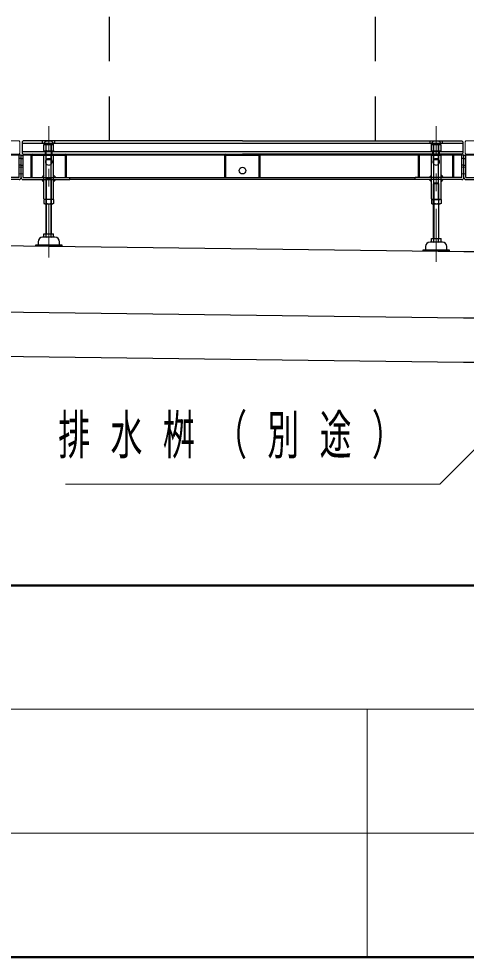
# Model space of a CAD drawing. Units: millimetres on the paper. Extents: x -385 to 0, y -594 to 267.
# Drawn here: x -273.2 to -247.9, y 0 to 53 of the extents above; entities that cross this region are included whole.
import ezdxf

# ---------------------------------------------------------------- set-up
doc = ezdxf.new("R2010")
doc.units = ezdxf.units.MM
doc.linetypes.add('USER1', pattern=[4.5, 2.5, -2])
doc.linetypes.add('USER2', pattern=[6, 3, -1, 1, -1])
doc.layers.add('1_40', color=7, linetype='Continuous', lineweight=25)
doc.layers.add('NAKAMURA図枠', color=7, linetype='Continuous', lineweight=13)
doc.styles.add('ＭＳ ゴシック', font='')
doc.styles.get('ＭＳ ゴシック').set_extended_font_data('MS Gothic')

msp = doc.modelspace()

# ---------------------------------------------------------------- linework, layer by layer
at = {"layer": '1_40', "color": 4, "linetype": 'USER1'}
for p, q in [((-268.037, 46.101), (-268.037, 64.851)), ((-253.037, 46.101), (-253.037, 64.851))]:
    msp.add_line(p, q, dxfattribs=at)
at = {"layer": '1_40', "linetype": 'USER2', "lineweight": 13}
for p, q in [((-271.474, 39.516), (-271.474, 46.921)), ((-249.599, 39.266), (-249.599, 46.921))]:
    msp.add_line(p, q, dxfattribs=at)
at = {"layer": '1_40', "color": 40, "lineweight": 13}
for p, q in [((-274.199, 46.101), (-273.149, 46.101)), ((-273.149, 46.101), (-273.099, 46.051)), ((-273.099, 46.051), (-273.099, 45.401)), ((-247.924, 46.101), (-247.974, 46.051)), ((-247.974, 46.051), (-247.974, 45.401)), ((-246.874, 46.101), (-247.924, 46.101)), ((-273.149, 45.351), (-274.412, 45.351)), ((-273.149, 45.351), (-273.099, 45.401)), ((-247.924, 45.351), (-247.974, 45.401)), ((-247.924, 45.351), (-246.662, 45.351))]:
    msp.add_line(p, q, dxfattribs=at)
at = {"layer": '1_40', "color": 40}
for p, q in [((-272.924, 46.101), (-272.974, 46.051)), ((-272.924, 46.101), (-272.974, 46.051)), ((-272.974, 46.051), (-272.974, 45.788)), ((-272.974, 46.051), (-272.974, 45.401)), ((-272.974, 45.976), (-248.099, 45.976)), ((-260.537, 46.101), (-272.924, 46.101)), ((-270.024, 46.101), (-272.924, 46.101)), ((-271.824, 45.976), (-271.824, 46.101)), ((-271.124, 45.976), (-271.124, 46.101)), ((-260.537, 46.101), (-248.149, 46.101)), ((-251.049, 46.101), (-248.149, 46.101)), ((-249.949, 45.976), (-249.949, 46.101)), ((-249.249, 45.976), (-249.249, 46.101)), ((-248.149, 46.101), (-248.099, 46.051)), ((-248.149, 46.101), (-248.099, 46.051)), ((-248.099, 46.051), (-248.099, 45.401)), ((-248.099, 45.476), (-272.974, 45.476)), ((-272.974, 45.401), (-272.924, 45.351)), ((-272.974, 45.401), (-272.924, 45.351)), ((-272.924, 45.351), (-260.537, 45.351)), ((-272.924, 45.351), (-270.024, 45.351)), ((-271.662, 45.351), (-271.662, 45.476)), ((-271.287, 45.351), (-271.287, 45.476)), ((-248.149, 45.476), (-260.537, 45.476)), ((-248.149, 45.351), (-260.537, 45.351)), ((-248.149, 45.351), (-251.049, 45.351)), ((-249.787, 45.351), (-249.787, 45.476)), ((-249.412, 45.351), (-249.412, 45.476)), ((-248.099, 45.401), (-248.149, 45.351)), ((-248.099, 45.401), (-248.149, 45.351))]:
    msp.add_line(p, q, dxfattribs=at)
at = {"layer": '1_40'}
for p, q in [((-271.749, 45.872), (-271.699, 45.901)), ((-271.749, 45.554), (-271.749, 45.872)), ((-271.737, 45.901), (-271.737, 45.926)), ((-271.212, 45.901), (-271.737, 45.901)), ((-271.699, 45.901), (-271.249, 45.901)), ((-271.624, 45.026), (-271.624, 45.901)), ((-271.612, 45.554), (-271.612, 45.872)), ((-271.362, 46.076), (-271.587, 46.076)), ((-271.337, 45.554), (-271.337, 45.872)), ((-271.324, 45.026), (-271.324, 45.901)), ((-271.2, 45.872), (-271.249, 45.901)), ((-271.212, 45.901), (-271.212, 45.926)), ((-271.2, 45.554), (-271.2, 45.872)), ((-249.874, 45.872), (-249.824, 45.901)), ((-249.874, 45.554), (-249.874, 45.872)), ((-249.862, 45.901), (-249.862, 45.926)), ((-249.337, 45.901), (-249.862, 45.901)), ((-249.824, 45.901), (-249.374, 45.901)), ((-249.749, 45.026), (-249.749, 45.901)), ((-249.737, 45.554), (-249.737, 45.872)), ((-249.487, 46.076), (-249.712, 46.076)), ((-249.462, 45.554), (-249.462, 45.872)), ((-249.449, 45.026), (-249.449, 45.901)), ((-249.325, 45.872), (-249.374, 45.901)), ((-249.337, 45.901), (-249.337, 45.926)), ((-249.325, 45.554), (-249.325, 45.872)), ((-273.149, 44.031), (-273.149, 45.293)), ((-273.037, 45.293), (-273.149, 45.293)), ((-273.037, 45.106), (-273.149, 45.106)), ((-273.037, 44.031), (-273.037, 45.293)), ((-273.037, 45.293), (-272.924, 45.293)), ((-273.037, 44.031), (-273.037, 45.293)), ((-273.037, 45.106), (-272.924, 45.106)), ((-272.924, 44.031), (-272.924, 45.293)), ((-272.469, 44.043), (-272.469, 45.293)), ((-272.412, 45.351), (-270.537, 45.351)), ((-272.412, 44.043), (-272.412, 45.293)), ((-272.412, 45.293), (-270.537, 45.293)), ((-271.774, 45.526), (-271.774, 45.476)), ((-271.174, 45.526), (-271.774, 45.526)), ((-271.174, 45.476), (-271.774, 45.476)), ((-271.749, 45.554), (-271.699, 45.526)), ((-271.749, 45.265), (-271.699, 45.293)), ((-271.749, 42.821), (-271.749, 45.265)), ((-271.699, 45.526), (-271.249, 45.526)), ((-271.249, 45.293), (-271.699, 45.293)), ((-271.662, 45.351), (-271.662, 45.293)), ((-271.612, 42.821), (-271.612, 45.265)), ((-271.337, 42.821), (-271.337, 45.265)), ((-271.287, 45.351), (-271.287, 45.293)), ((-271.2, 45.554), (-271.249, 45.526)), ((-271.2, 45.265), (-271.249, 45.293)), ((-271.2, 42.821), (-271.2, 45.265)), ((-271.174, 45.476), (-271.174, 45.526)), ((-270.537, 44.043), (-270.537, 45.293)), ((-270.479, 44.043), (-270.479, 45.293)), ((-261.532, 44.043), (-261.532, 45.293)), ((-261.474, 45.351), (-259.599, 45.351)), ((-261.474, 44.043), (-261.474, 45.293)), ((-261.474, 45.293), (-259.599, 45.293)), ((-260.724, 45.351), (-260.724, 45.293)), ((-260.349, 45.351), (-260.349, 45.293)), ((-259.599, 44.043), (-259.599, 45.293)), ((-259.542, 44.043), (-259.542, 45.293)), ((-250.594, 44.043), (-250.594, 45.293)), ((-248.662, 45.351), (-250.537, 45.351)), ((-250.537, 44.043), (-250.537, 45.293)), ((-248.662, 45.293), (-250.537, 45.293)), ((-249.899, 45.526), (-249.899, 45.476)), ((-249.299, 45.526), (-249.899, 45.526)), ((-249.299, 45.476), (-249.899, 45.476)), ((-249.874, 45.554), (-249.824, 45.526)), ((-249.874, 45.265), (-249.824, 45.293)), ((-249.874, 42.821), (-249.874, 45.265)), ((-249.824, 45.526), (-249.374, 45.526)), ((-249.824, 45.293), (-249.374, 45.293)), ((-249.787, 45.351), (-249.787, 45.293)), ((-249.737, 42.821), (-249.737, 45.265)), ((-249.462, 42.821), (-249.462, 45.265)), ((-249.412, 45.351), (-249.412, 45.293)), ((-249.325, 45.554), (-249.374, 45.526)), ((-249.325, 45.265), (-249.374, 45.293)), ((-249.325, 42.821), (-249.325, 45.265)), ((-249.299, 45.476), (-249.299, 45.526)), ((-248.662, 44.043), (-248.662, 45.293)), ((-248.604, 44.043), (-248.604, 45.293)), ((-248.149, 44.031), (-248.149, 45.293)), ((-248.037, 45.293), (-248.149, 45.293)), ((-248.037, 45.106), (-248.149, 45.106)), ((-248.037, 44.031), (-248.037, 45.293)), ((-248.037, 45.293), (-247.924, 45.293)), ((-248.037, 44.031), (-248.037, 45.293)), ((-248.037, 45.106), (-247.924, 45.106)), ((-247.924, 44.031), (-247.924, 45.293)), ((-273.037, 44.731), (-273.149, 44.731)), ((-273.037, 44.731), (-272.924, 44.731)), ((-271.324, 45.026), (-271.624, 45.026)), ((-249.449, 45.026), (-249.749, 45.026)), ((-248.037, 44.731), (-248.149, 44.731)), ((-248.037, 44.731), (-247.924, 44.731)), ((-273.149, 44.031), (-275.787, 44.031)), ((-272.924, 44.031), (-270.287, 44.031)), ((-272.469, 44.043), (-272.412, 44.043)), ((-271.749, 44.156), (-271.874, 44.031)), ((-271.749, 43.918), (-271.749, 44.031)), ((-271.2, 44.156), (-271.075, 44.031)), ((-271.199, 43.918), (-271.199, 44.031)), ((-270.537, 44.043), (-270.479, 44.043)), ((-270.287, 43.918), (-270.287, 44.031)), ((-261.532, 44.043), (-261.474, 44.043)), ((-259.599, 44.043), (-259.542, 44.043)), ((-250.787, 43.918), (-250.787, 44.031)), ((-248.149, 44.031), (-250.787, 44.031)), ((-250.537, 44.043), (-250.594, 44.043)), ((-249.874, 44.156), (-249.999, 44.031)), ((-249.874, 43.918), (-249.874, 44.031)), ((-249.325, 44.156), (-249.2, 44.031)), ((-249.324, 43.918), (-249.324, 44.031)), ((-248.604, 44.043), (-248.662, 44.043)), ((-247.924, 44.031), (-245.287, 44.031)), ((-273.149, 43.918), (-275.787, 43.918)), ((-272.924, 43.918), (-270.287, 43.918)), ((-271.749, 43.793), (-271.874, 43.918)), ((-271.2, 43.793), (-271.075, 43.918)), ((-248.149, 43.918), (-250.787, 43.918)), ((-249.874, 43.793), (-249.999, 43.918)), ((-249.325, 43.793), (-249.2, 43.918)), ((-247.924, 43.918), (-245.287, 43.918)), ((-271.749, 42.821), (-271.699, 42.793)), ((-271.749, 42.793), (-271.749, 42.571)), ((-271.2, 42.793), (-271.749, 42.793)), ((-271.749, 42.571), (-271.699, 42.543)), ((-271.249, 42.793), (-271.699, 42.793)), ((-271.699, 42.543), (-271.249, 42.543)), ((-271.612, 42.793), (-271.612, 42.571)), ((-271.337, 42.793), (-271.337, 42.571)), ((-271.2, 42.821), (-271.249, 42.793)), ((-271.2, 42.571), (-271.249, 42.543)), ((-271.2, 42.793), (-271.2, 42.571)), ((-249.874, 42.821), (-249.824, 42.793)), ((-249.874, 42.793), (-249.874, 42.571)), ((-249.325, 42.793), (-249.874, 42.793)), ((-249.874, 42.571), (-249.824, 42.543)), ((-249.824, 42.793), (-249.374, 42.793)), ((-249.824, 42.543), (-249.374, 42.543)), ((-249.737, 42.793), (-249.737, 42.571)), ((-249.462, 42.793), (-249.462, 42.571)), ((-249.325, 42.821), (-249.374, 42.793)), ((-249.325, 42.571), (-249.374, 42.543)), ((-249.325, 42.793), (-249.325, 42.571)), ((-348.223, 41.11), (-248.023, 39.86)), ((-248.037, 39.861), (-222.837, 39.861)), ((-348.251, 37.361), (-248.051, 36.111)), ((-248.051, 36.111), (-243.287, 36.111)), ((-348.265, 34.861), (-248.065, 33.611)), ((-248.065, 33.611), (-243.287, 33.611))]:
    msp.add_line(p, q, dxfattribs=at)
at = {"layer": '1_40', "color": 60}
for p, q in [((-273.149, 45.293), (-297.924, 45.293)), ((-248.149, 45.293), (-272.924, 45.293)), ((-223.149, 45.293), (-247.924, 45.293)), ((-270.287, 44.031), (-250.787, 44.031)), ((-250.787, 43.918), (-270.287, 43.918))]:
    msp.add_line(p, q, dxfattribs=at)
at = {"layer": '1_40', "linetype": 'USER1', "lineweight": 13}
for p, q in [((-273.037, 44.606), (-273.149, 44.606)), ((-273.037, 44.606), (-272.924, 44.606)), ((-248.037, 44.606), (-248.149, 44.606)), ((-248.037, 44.606), (-247.924, 44.606)), ((-273.037, 44.231), (-273.149, 44.231)), ((-273.037, 44.231), (-272.924, 44.231)), ((-248.037, 44.231), (-248.149, 44.231)), ((-248.037, 44.231), (-247.924, 44.231))]:
    msp.add_line(p, q, dxfattribs=at)
at = {"layer": '1_40', "color": 4}
for p, q in [((-271.598, 43.978), (-271.624, 43.951)), ((-271.324, 43.951), (-271.624, 43.951)), ((-271.624, 40.853), (-271.624, 43.951)), ((-271.351, 43.978), (-271.598, 43.978)), ((-271.324, 43.951), (-271.351, 43.978)), ((-271.324, 40.853), (-271.324, 43.951)), ((-249.723, 43.705), (-249.749, 43.678)), ((-249.449, 43.678), (-249.749, 43.678)), ((-249.749, 40.58), (-249.749, 43.678)), ((-249.476, 43.705), (-249.723, 43.705)), ((-249.449, 43.678), (-249.476, 43.705)), ((-249.449, 40.58), (-249.449, 43.678)), ((-271.749, 40.853), (-271.2, 40.853)), ((-271.749, 40.684), (-271.749, 40.853)), ((-271.624, 40.853), (-271.598, 40.853)), ((-271.612, 40.684), (-271.612, 40.853)), ((-271.324, 40.853), (-271.351, 40.853)), ((-271.337, 40.684), (-271.337, 40.853)), ((-271.2, 40.684), (-271.2, 40.853)), ((-272.074, 40.403), (-272.074, 40.203)), ((-271.124, 40.653), (-271.824, 40.653)), ((-271.749, 40.684), (-271.624, 40.653)), ((-271.324, 40.653), (-271.2, 40.684)), ((-270.874, 40.203), (-270.874, 40.403)), ((-249.249, 40.38), (-249.949, 40.38)), ((-249.874, 40.58), (-249.325, 40.58)), ((-249.874, 40.411), (-249.874, 40.58)), ((-249.874, 40.411), (-249.749, 40.38)), ((-249.749, 40.58), (-249.723, 40.58)), ((-249.737, 40.411), (-249.737, 40.58)), ((-249.449, 40.58), (-249.476, 40.58)), ((-249.462, 40.411), (-249.462, 40.58)), ((-249.449, 40.38), (-249.325, 40.411)), ((-249.325, 40.411), (-249.325, 40.58)), ((-270.724, 40.203), (-272.224, 40.203)), ((-272.224, 40.203), (-272.224, 40.153)), ((-270.724, 40.153), (-272.224, 40.153)), ((-270.724, 40.153), (-270.724, 40.203)), ((-248.849, 39.93), (-250.349, 39.93)), ((-250.349, 39.93), (-250.349, 39.88)), ((-248.849, 39.88), (-250.349, 39.88)), ((-250.199, 40.13), (-250.199, 39.93)), ((-248.999, 39.93), (-248.999, 40.13)), ((-248.849, 39.88), (-248.849, 39.93))]:
    msp.add_line(p, q, dxfattribs=at)
at = {"layer": '1_40', "color": 4, "lineweight": 13}
for p, q in [((-271.598, 40.853), (-271.598, 43.978)), ((-271.351, 40.853), (-271.351, 43.978)), ((-249.723, 40.58), (-249.723, 43.705)), ((-249.476, 40.58), (-249.476, 43.705))]:
    msp.add_line(p, q, dxfattribs=at)
at = {"layer": '1_40', "color": 4}
for points in [[(-271.749, 40.684), (-271.726, 40.679), (-271.703, 40.676), (-271.681, 40.675), (-271.658, 40.676), (-271.635, 40.679), (-271.612, 40.684)], [(-271.612, 40.684), (-271.552, 40.678), (-271.493, 40.675), (-271.433, 40.676), (-271.372, 40.68), (-271.337, 40.684)], [(-271.337, 40.684), (-271.315, 40.679), (-271.292, 40.676), (-271.269, 40.675), (-271.246, 40.676), (-271.223, 40.679), (-271.2, 40.684)], [(-249.874, 40.411), (-249.851, 40.406), (-249.828, 40.403), (-249.806, 40.402), (-249.783, 40.403), (-249.76, 40.406), (-249.737, 40.411)], [(-249.737, 40.411), (-249.677, 40.405), (-249.618, 40.402), (-249.558, 40.403), (-249.497, 40.407), (-249.462, 40.411)], [(-249.462, 40.411), (-249.44, 40.406), (-249.417, 40.403), (-249.394, 40.402), (-249.371, 40.403), (-249.348, 40.406), (-249.325, 40.411)]]:
    msp.add_lwpolyline(points, dxfattribs=at)
at = {"layer": '1_40', "lineweight": 13}
msp.add_lwpolyline([(-243.084, 33.021), (-249.394, 26.712), (-270.523, 26.712)], dxfattribs=at)
at = {"layer": '1_40', "color": 60, "linetype": 'USER1', "lineweight": 13}
for centre in [(-271.474, 44.918), (-249.599, 44.918)]:
    msp.add_circle(centre, 0.188, dxfattribs=at)
at = {"layer": '1_40', "color": 60}
msp.add_circle((-260.537, 44.418), 0.188, dxfattribs=at)
at = {"layer": '1_40'}
for centre, radius, start, end in [((-271.68, 45.772), 0.121, 55.6159, 124.3841), ((-271.587, 45.926), 0.15, 90, 180), ((-271.474, 45.44), 0.454, 72.4121, 107.5879), ((-271.362, 45.926), 0.15, 0, 90), ((-271.269, 45.772), 0.121, 55.6159, 124.3841), ((-249.805, 45.772), 0.121, 55.6159, 124.3841), ((-249.712, 45.926), 0.15, 90, 180), ((-249.599, 45.44), 0.454, 72.4121, 107.5879), ((-249.487, 45.926), 0.15, 0, 90), ((-249.394, 45.772), 0.121, 55.6159, 124.3841), ((-272.412, 45.293), 0.0575, 90, 180), ((-271.68, 45.654), 0.121, 235.6159, 304.3841), ((-271.68, 45.164), 0.121, 55.6159, 124.3841), ((-271.474, 45.987), 0.454, 252.4121, 287.5879), ((-271.474, 44.832), 0.454, 72.4121, 107.5879), ((-271.269, 45.654), 0.121, 235.6159, 304.3841), ((-271.269, 45.164), 0.121, 55.6159, 124.3841), ((-270.537, 45.293), 0.0575, 0, 90), ((-261.474, 45.293), 0.0575, 90, 180), ((-259.599, 45.293), 0.0575, 0, 90), ((-250.537, 45.293), 0.0575, 90, 180), ((-249.805, 45.654), 0.121, 235.6159, 304.3841), ((-249.805, 45.164), 0.121, 55.6159, 124.3841), ((-249.599, 45.987), 0.454, 252.4121, 287.5879), ((-249.599, 44.832), 0.454, 72.4121, 107.5879), ((-249.394, 45.654), 0.121, 235.6159, 304.3841), ((-249.394, 45.164), 0.121, 55.6159, 124.3841), ((-248.662, 45.293), 0.0575, 0, 90), ((-273.149, 44.031), 0.113, 270, 0), ((-272.924, 44.031), 0.113, 180, 270), ((-248.149, 44.031), 0.113, 270, 0), ((-247.924, 44.031), 0.113, 180, 270), ((-271.68, 42.922), 0.121, 235.6159, 304.3841), ((-271.68, 42.672), 0.121, 235.6159, 304.3841), ((-271.474, 43.254), 0.454, 252.4121, 287.5879), ((-271.474, 43.004), 0.454, 252.4121, 287.5879), ((-271.269, 42.922), 0.121, 235.6159, 304.3841), ((-271.269, 42.672), 0.121, 235.6159, 304.3841), ((-249.805, 42.922), 0.121, 235.6159, 304.3841), ((-249.805, 42.672), 0.121, 235.6159, 304.3841), ((-249.599, 43.254), 0.454, 252.4121, 287.5879), ((-249.599, 43.004), 0.454, 252.4121, 287.5879), ((-249.394, 42.922), 0.121, 235.6159, 304.3841), ((-249.394, 42.672), 0.121, 235.6159, 304.3841)]:
    msp.add_arc(centre, radius, start, end, dxfattribs=at)
at = {"layer": '1_40', "color": 4}
for centre, start, end in [((-271.824, 40.403), 90, 180), ((-271.124, 40.403), 0, 90), ((-249.949, 40.13), 90, 180), ((-249.249, 40.13), 0, 90)]:
    msp.add_arc(centre, 0.25, start, end, dxfattribs=at)
at = {"layer": 'NAKAMURA図枠', "lineweight": 50}
for p, q in [((-385, 21), (0, 21)), ((-385, 0), (0, 0))]:
    msp.add_line(p, q, dxfattribs=at)
at = {"layer": 'NAKAMURA図枠'}
for p, q in [((-385, 14), (-243.5, 14)), ((-253.5, 14), (-253.5, 0)), ((-385, 7), (-243.5, 7))]:
    msp.add_line(p, q, dxfattribs=at)

# ---------------------------------------------------------------- texts
at = {"layer": '1_40', "insert": (-270.939, 29.362), "char_height": 2.199, "attachment_point": 4, "style": 'ＭＳ ゴシック'}
msp.add_mtext('\\T1.64;\\W0.6;排水桝（別途）', dxfattribs=at)

doc.saveas('drawing.dxf')
